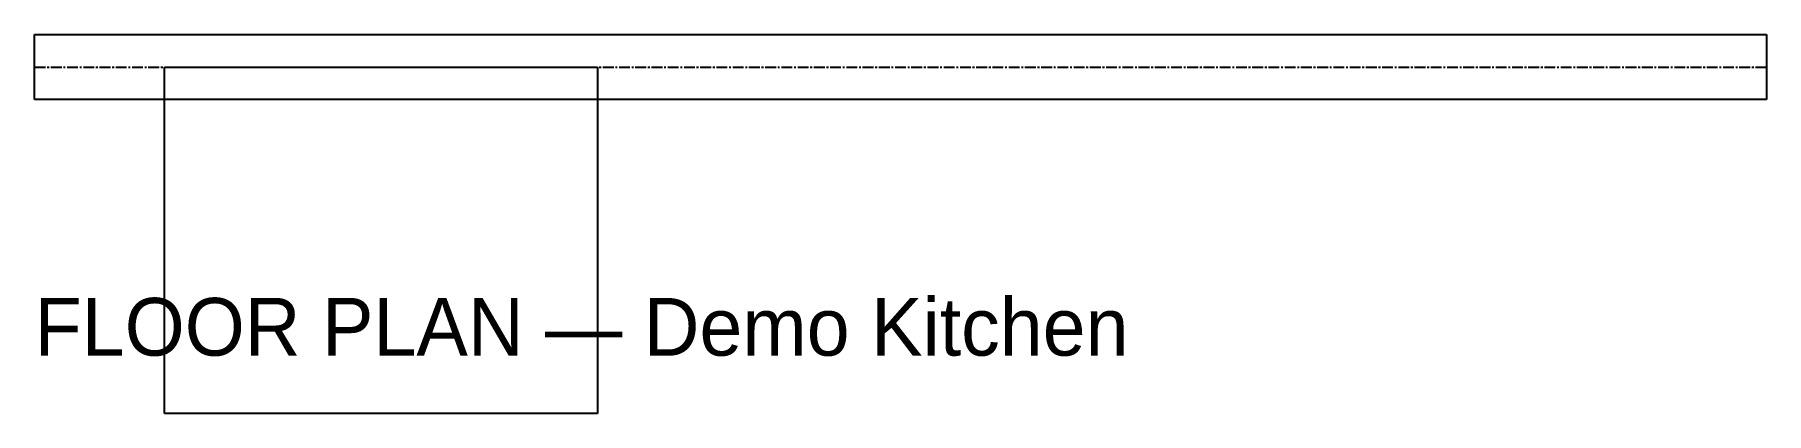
# Model space of a CAD drawing. Header units: inches. Extents: x 0 to 120, y -24 to 2.
import ezdxf

# ---------------------------------------------------------------- set-up
doc = ezdxf.new("R2010")
doc.units = ezdxf.units.IN
doc.header["$MEASUREMENT"] = 0
doc.linetypes.add('CENTER', pattern=[1.125, 0.75, -0.125, 0.125, -0.125])
for name, color, linetype in [('CABINETS-BASE', 3, 'CONTINUOUS'), ('TEXT', 7, 'CONTINUOUS'), ('WALLS', 7, 'CONTINUOUS'), ('WALLS-CENTER', 8, 'CENTER')]:
    doc.layers.add(name, color=color, linetype=linetype)

msp = doc.modelspace()

# ---------------------------------------------------------------- linework, layer by layer
at = {"layer": 'CABINETS-BASE'}
for p, q in [((9, 0), (39, 0)), ((9, -24), (9, 0)), ((39, 0), (39, -24)), ((39, -24), (9, -24))]:
    msp.add_line(p, q, dxfattribs=at)
at = {"layer": 'WALLS'}
for p, q in [((0, 2.25), (120, 2.25)), ((0, -2.25), (0, 2.25)), ((120, 2.25), (120, -2.25)), ((120, -2.25), (0, -2.25))]:
    msp.add_line(p, q, dxfattribs=at)
at = {"layer": 'WALLS-CENTER'}
msp.add_line((0, 0), (120, 0), dxfattribs=at)

# ---------------------------------------------------------------- texts
at = {"layer": 'TEXT'}
msp.add_text('FLOOR PLAN — Demo Kitchen', height=4, dxfattribs=at).set_placement((0, -20))

doc.saveas('drawing.dxf')
